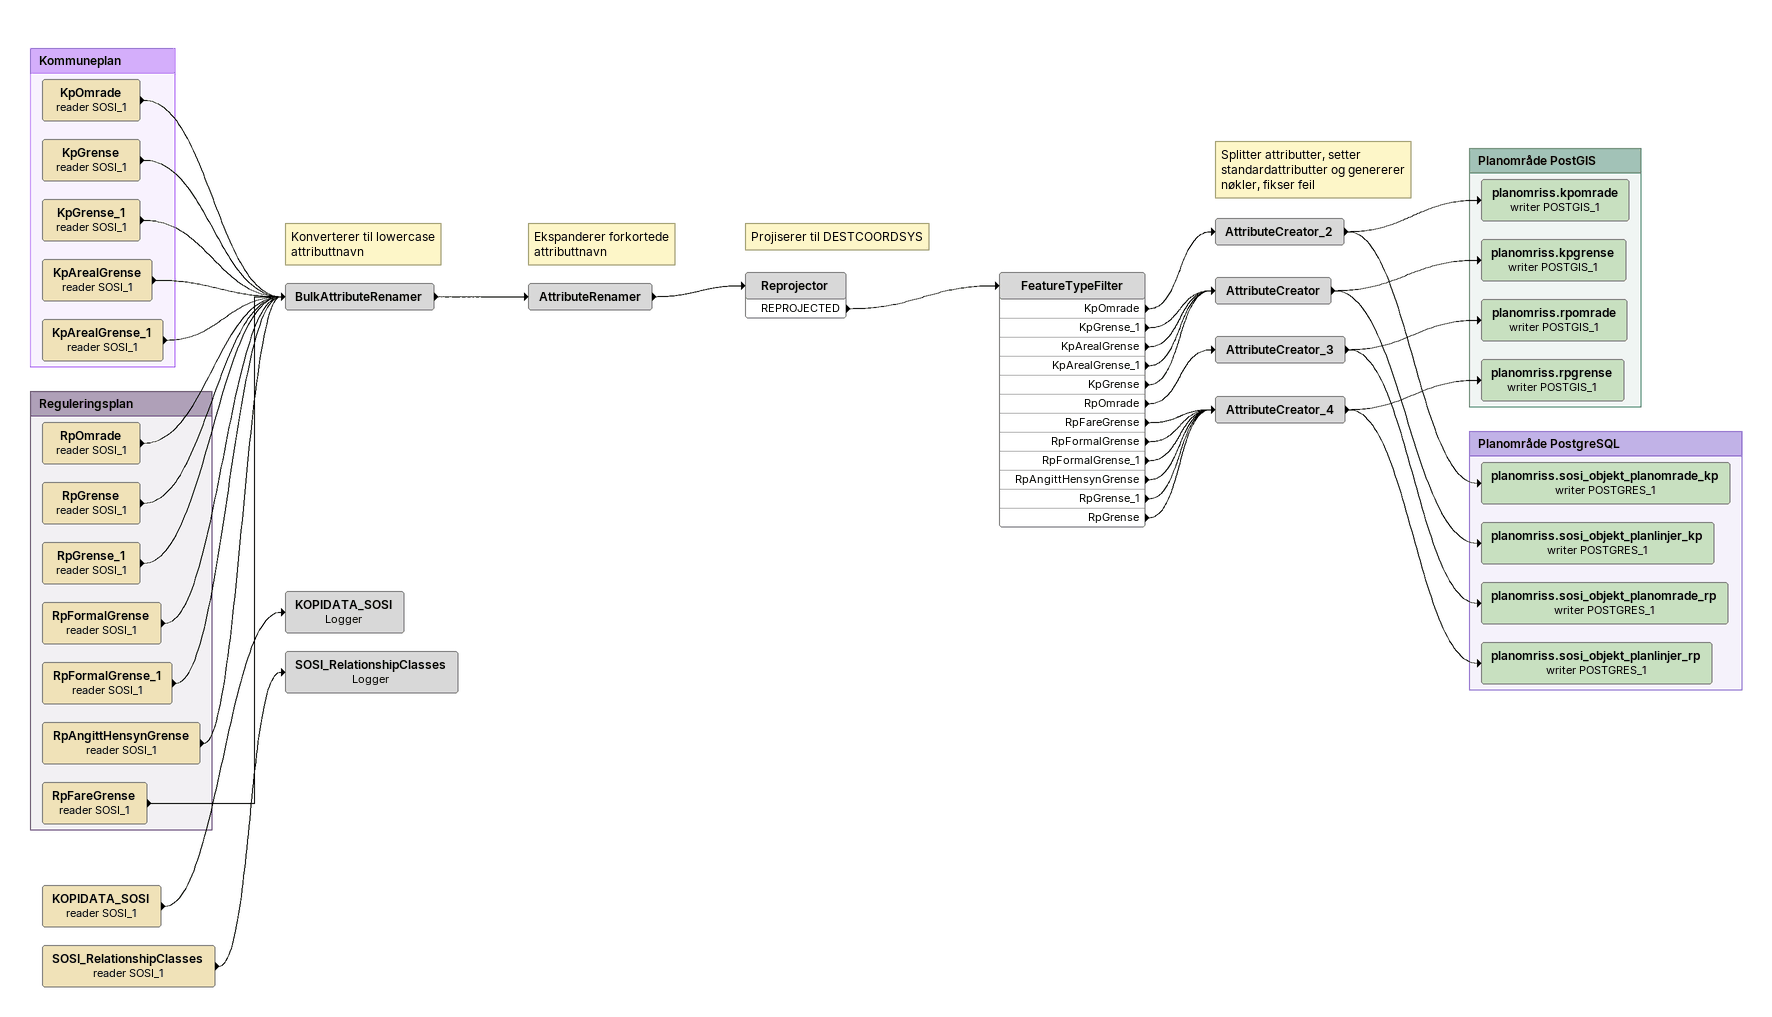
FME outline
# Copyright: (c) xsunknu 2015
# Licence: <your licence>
Note: Konverterer til lowercase / attributtnavn
BulkAttributeRenamer
    -> AttributeRenamer
Note: Ekspanderer forkortede / attributtnavn
AttributeRenamer
    -> Reprojector
Note: Projiserer til DESTCOORDSYS
Reprojector
    REPROJECTED -> FeatureTypeFilter
FeatureTypeFilter
    KpOmrade -> AttributeCreator_2
    KpGrense_1 -> AttributeCreator
    KpArealGrense -> AttributeCreator
    KpArealGrense_1 -> AttributeCreator
    KpGrense -> AttributeCreator
    RpOmrade -> AttributeCreator_3
    RpFareGrense -> AttributeCreator_4
    RpFormalGrense -> AttributeCreator_4
    RpFormalGrense_1 -> AttributeCreator_4
    RpAngittHensynGrense -> AttributeCreator_4
    RpGrense_1 -> AttributeCreator_4
    RpGrense -> AttributeCreator_4
Note: Splitter attributter, setter standardattributter og genererer nøkler, fikser feil
AttributeCreator_2
    -> planomriss.kpomrade (writer POSTGIS_1)
    -> planomriss.sosi_objekt_planomrade_kp (writer POSTGRES_1)
AttributeCreator
    -> planomriss.kpgrense (writer POSTGIS_1)
    -> planomriss.sosi_objekt_planlinjer_kp (writer POSTGRES_1)
AttributeCreator_3
    -> planomriss.rpomrade (writer POSTGIS_1)
    -> planomriss.sosi_objekt_planomrade_rp (writer POSTGRES_1)
AttributeCreator_4
    -> planomriss.sosi_objekt_planlinjer_rp (writer POSTGRES_1)
    -> planomriss.rpgrense (writer POSTGIS_1)
KOPIDATA_SOSI (reader SOSI_1)
    -> KOPIDATA_SOSI
KOPIDATA_SOSI: Logger
SOSI_RelationshipClasses (reader SOSI_1)
    -> SOSI_RelationshipClasses
SOSI_RelationshipClasses: Logger

Bookmark: Kommuneplan
KpOmrade (reader SOSI_1)
    -> BulkAttributeRenamer
KpGrense (reader SOSI_1)
    -> BulkAttributeRenamer
KpGrense_1 (reader SOSI_1)
    -> BulkAttributeRenamer
KpArealGrense (reader SOSI_1)
    -> BulkAttributeRenamer
KpArealGrense_1 (reader SOSI_1)
    -> BulkAttributeRenamer

Bookmark: Reguleringsplan
RpOmrade (reader SOSI_1)
    -> BulkAttributeRenamer
RpGrense (reader SOSI_1)
    -> BulkAttributeRenamer
RpGrense_1 (reader SOSI_1)
    -> BulkAttributeRenamer
RpFormalGrense (reader SOSI_1)
    -> BulkAttributeRenamer
RpFormalGrense_1 (reader SOSI_1)
    -> BulkAttributeRenamer
RpAngittHensynGrense (reader SOSI_1)
    -> BulkAttributeRenamer
RpFareGrense (reader SOSI_1)
    -> BulkAttributeRenamer

Bookmark: Planområde PostGIS
planomriss.kpomrade (writer POSTGIS_1)
planomriss.kpgrense (writer POSTGIS_1)
planomriss.rpomrade (writer POSTGIS_1)
planomriss.rpgrense (writer POSTGIS_1)

Bookmark: Planområde PostgreSQL
planomriss.sosi_objekt_planomrade_kp (writer POSTGRES_1)
planomriss.sosi_objekt_planlinjer_kp (writer POSTGRES_1)
planomriss.sosi_objekt_planomrade_rp (writer POSTGRES_1)
planomriss.sosi_objekt_planlinjer_rp (writer POSTGRES_1)
